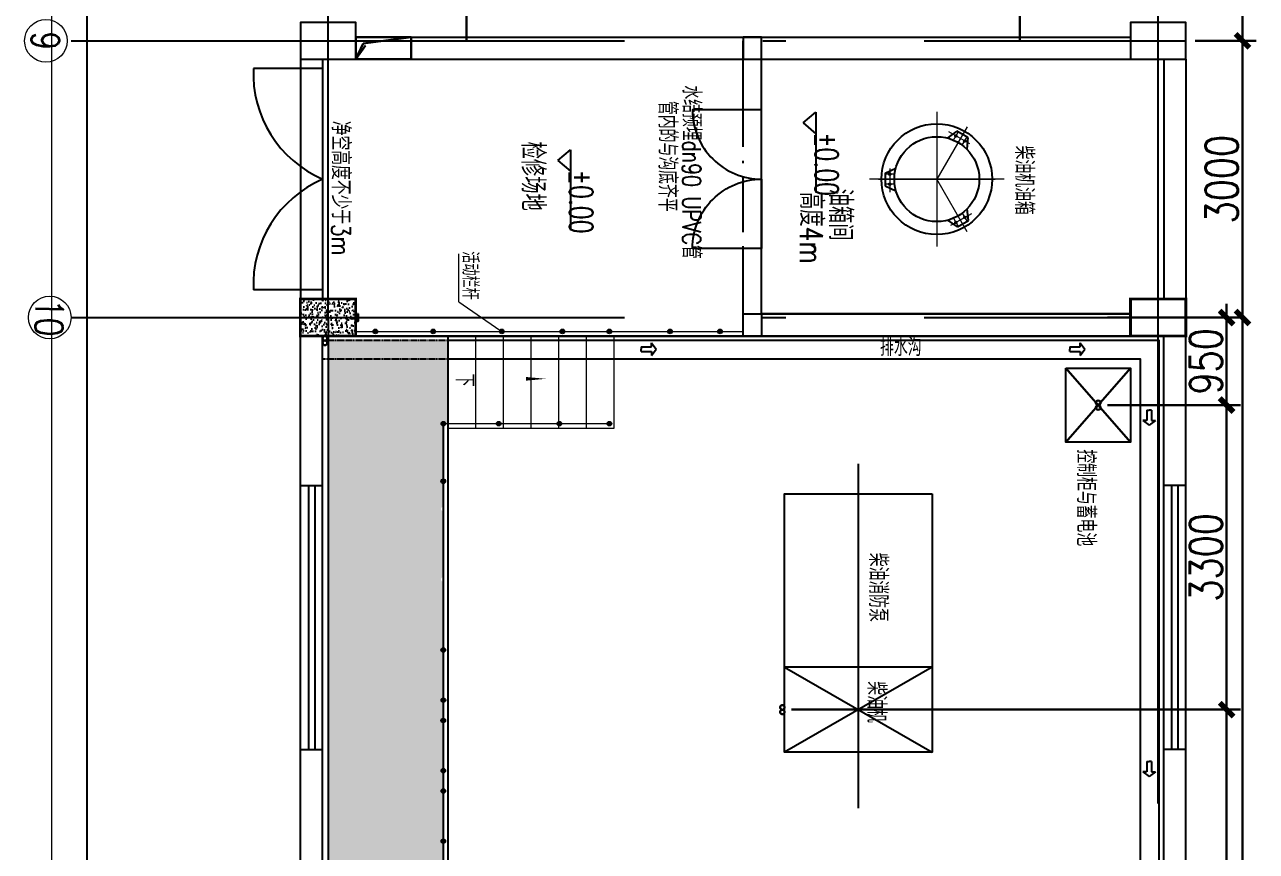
# Model space of a CAD drawing. Header units: millimetres. Extents: x -437359 to 106527, y -82378 to 117612.
# Drawn here: x -274448 to -261093, y 19112 to 28073 of the extents above; entities that cross this region are included whole.
import ezdxf
from ezdxf.enums import TextEntityAlignment as Align

# ---------------------------------------------------------------- set-up
doc = ezdxf.new("R2010")
doc.units = ezdxf.units.MM
doc.linetypes.add('ACAD_ISO10W100', pattern=[18.5, 12, -3, 0.5, -3])
doc.linetypes.add('F', pattern=[0.75, 0.5, -0.25])
doc.layers.get('0').update_dxf_attribs({"color": 8})
doc.layers.get('Defpoints').update_dxf_attribs({"color": 8})
for name, color, linetype in [('1', 8, 'Continuous'), ('5', 8, 'Continuous'), ('DIM_SYMB', 8, 'Continuous'), ('EQUIPMENT', 8, 'Continuous'), ('NEW', 8, 'Continuous'), ('n道路竖向', 8, 'Continuous'), ('Z-编号', 8, 'Continuous'), ('墙', 8, 'Continuous'), ('生活水管道', 8, 'Continuous'), ('管道标注', 8, 'Continuous')]:
    doc.layers.add(name, color=color, linetype=linetype)
for name, color, linetype, lineweight in [('road_mr', 8, 'Continuous', 0), ('中心线', 8, 'ACAD_ISO10W100', 5), ('电缆通道', 8, 'Continuous', 30)]:
    doc.layers.add(name, color=color, linetype=linetype, lineweight=lineweight)
doc.styles.add('HZ', font='geditxt.shx', dxfattribs={"width": 0.8, "bigfont": 'hzfs_1.shx'})
doc.styles.add('ROMANT', font='geditxt.shx', dxfattribs={"width": 0.75, "height": 300, "bigfont": 'hzfs_1.shx'})
doc.styles.add('STYLE1', font='geditxt.shx', dxfattribs={"width": 0.7, "bigfont": 'hzfs_1.shx'})
doc.styles.add('WS', font='geditxt.shx', dxfattribs={"width": 0.75, "bigfont": 'hzfs_1.shx'})
doc.dimstyles.new('ISO-50', dxfattribs={"dimscale": 50, "dimtxt": 3.5, "dimasz": 2, "dimexe": 1, "dimexo": 1, "dimgap": 0.5, "dimtad": 1, "dimdec": 0, "dimtxsty": 'HZ', "dimblk": 'ARCHTICK', "dimcen": 2.5, "dimdle": 1, "dimclrd": 256, "dimclre": 256, "dimadec": 0, "dimazin": 0, "dimtfac": 1, "dimtdec": 0, "dimtmove": 1, "dimatfit": 3, "dimldrblk": 'ARCHTICK', "dimfxl": 0, "dimarcsym": 0})
doc.dimstyles.new('yk1.50', dxfattribs={"dimtxt": 350, "dimasz": 150, "dimexe": 150, "dimexo": 100, "dimgap": 50, "dimtad": 1, "dimdec": 0, "dimdsep": 46, "dimtxsty": 'HZ', "dimblk": 'ARCHTICK', "dimcen": 2.5, "dimdle": 150, "dimclrd": 256, "dimclre": 256, "dimclrt": 256, "dimadec": 0, "dimazin": 0, "dimtfac": 1, "dimtdec": 0, "dimtmove": 1, "dimatfit": 3, "dimfxl": 0, "dimlwd": -1, "dimlwe": -1, "dimarcsym": 0})

# ---------------------------------------------------------------- blocks, each defined once
blk = doc.blocks.new('_ArchTick')
at = {"color": 0, "linetype": 'ByBlock', "const_width": 0.4}
blk.add_lwpolyline([(-0.5, -0.5), (0.5, 0.5)], dxfattribs=at)
blk = doc.blocks.new('*D90')
at = {"layer": 'Defpoints', "color": 0, "transparency": 16777216}
for p in [(-261857, 32898), (-261857, 27898), (-261243, 27898)]:
    blk.add_point(p, dxfattribs=at)
at = {"layer": '电缆通道', "transparency": 16777216}
for p, q in [((-261243, 33048), (-261243, 27748)), ((-261757, 32898), (-261093, 32898)), ((-261757, 27898), (-261093, 27898))]:
    blk.add_line(p, q, dxfattribs=at)
at = {"layer": '电缆通道', "transparency": 16777216, "xscale": 150, "yscale": 150, "zscale": 150}
for p, rotation in [((-261243, 32898), 90), ((-261243, 27898), 270)]:
    blk.add_blockref('_ArchTick', p, dxfattribs=dict(at, rotation=rotation))
at = {"layer": '电缆通道', "transparency": 16777216, "insert": (-261468, 30398), "char_height": 350, "attachment_point": 5, "rotation": 90, "style": 'HZ'}
blk.add_mtext('5000', dxfattribs=at)
blk = doc.blocks.new('*D91')
at = {"layer": 'Defpoints', "color": 0, "transparency": 16777216}
for p in [(-261857, 27898), (-261243, 24898), (-261243, 24898)]:
    blk.add_point(p, dxfattribs=at)
at = {"layer": '电缆通道', "transparency": 16777216}
for p, q in [((-261243, 28048), (-261243, 24748)), ((-261757, 27898), (-261093, 27898)), ((-261343, 24898), (-261393, 24898))]:
    blk.add_line(p, q, dxfattribs=at)
at = {"layer": '电缆通道', "transparency": 16777216, "xscale": 150, "yscale": 150, "zscale": 150}
for p, rotation in [((-261243, 27898), 90), ((-261243, 24898), 270)]:
    blk.add_blockref('_ArchTick', p, dxfattribs=dict(at, rotation=rotation))
at = {"layer": '电缆通道', "transparency": 16777216, "insert": (-261468, 26398), "char_height": 350, "attachment_point": 5, "rotation": 90, "style": 'HZ'}
blk.add_mtext('3000', dxfattribs=at)
blk = doc.blocks.new('*D92')
at = {"layer": 'Defpoints', "color": 0, "transparency": 16777216}
for p in [(-261243, 24898), (-261857, 11898), (-261243, 11898)]:
    blk.add_point(p, dxfattribs=at)
at = {"layer": '电缆通道', "transparency": 16777216}
for p, q in [((-261243, 25048), (-261243, 11748)), ((-261343, 24898), (-261393, 24898)), ((-261757, 11898), (-261093, 11898))]:
    blk.add_line(p, q, dxfattribs=at)
at = {"layer": '电缆通道', "transparency": 16777216, "xscale": 150, "yscale": 150, "zscale": 150}
for p, rotation in [((-261243, 24898), 90), ((-261243, 11898), 270)]:
    blk.add_blockref('_ArchTick', p, dxfattribs=dict(at, rotation=rotation))
at = {"layer": '电缆通道', "transparency": 16777216, "insert": (-261468, 18398), "char_height": 350, "attachment_point": 5, "rotation": 90, "style": 'HZ'}
blk.add_mtext('13000', dxfattribs=at)
blk = doc.blocks.new('*D108')
at = {"layer": 'Defpoints', "color": 0, "transparency": 16777216}
for p in [(-273769, 48398), (-272860, 48398), (-272810, 11898)]:
    blk.add_point(p, dxfattribs=at)
at = {"layer": '管道标注', "lineweight": -2, "transparency": 16777216}
for p, q in [((-272910, 48398), (-273819, 48398)), ((-273769, 11848), (-273769, 48448)), ((-272860, 11898), (-273819, 11898))]:
    blk.add_line(p, q, dxfattribs=at)
at = {"layer": '管道标注', "lineweight": -2, "transparency": 16777216, "xscale": 100, "yscale": 100, "zscale": 100}
for p, rotation in [((-273769, 48398), 90), ((-273769, 11898), 270)]:
    blk.add_blockref('_ArchTick', p, dxfattribs=dict(at, rotation=rotation))
at = {"layer": '管道标注', "color": 0, "transparency": 16777216, "insert": (-273882, 30148), "char_height": 175, "attachment_point": 5, "rotation": 90, "style": 'HZ'}
blk.add_mtext('36500', dxfattribs=at)
blk = doc.blocks.new('A$C205630D1')
at = {"layer": '1'}
for p, q in [((-452, 337), (-522, 216)), ((-452, 337), (-325, 325)), ((448, 344), (321, 330)), ((518, 223), (448, 344)), ((-522, 216), (-446, 113)), ((518, 223), (444, 119)), ((-66, -560), (-119, -444)), ((73, -560), (125, -443)), ((-66, -560), (73, -560))]:
    blk.add_line(p, q, dxfattribs=at)
for centre, radius in [((0, 0), 460), ((-414, 303), 9), ((414, 303), 9), ((-469, 207), 9), ((469, 207), 9), ((-55, -510), 9), ((55, -510), 9)]:
    blk.add_circle(centre, radius, dxfattribs=at)
at = {"layer": '中心线', "ltscale": 150}
for p, q in [((0, -634), (0, 634)), ((-569, 328), (0, 0)), ((-383, 357), (-513, 132)), ((-368, 276), (-460, 329)), ((569, 328), (0, 0)), ((368, 276), (460, 329)), ((500, 153), (371, 378)), ((-423, 181), (-515, 234)), ((423, 181), (515, 234)), ((-551, 0), (551, 0)), ((-117, -510), (142, -510)), ((-55, -457), (-55, -563)), ((55, -457), (55, -563))]:
    blk.add_line(p, q, dxfattribs=at)
blk = doc.blocks.new('*D323')
at = {"layer": 'Defpoints', "color": 0, "transparency": 16777216}
for p in [(-262807, 24898), (-261415, 24898), (-262807, 23948)]:
    blk.add_point(p, dxfattribs=at)
at = {"layer": '电缆通道', "transparency": 16777216}
for p, q in [((-261415, 23798), (-261415, 25048)), ((-262707, 24898), (-261265, 24898)), ((-262707, 23948), (-261265, 23948))]:
    blk.add_line(p, q, dxfattribs=at)
at = {"layer": '电缆通道', "transparency": 16777216, "xscale": 150, "yscale": 150, "zscale": 150}
for p, rotation in [((-261415, 24898), 90), ((-261415, 23948), 270)]:
    blk.add_blockref('_ArchTick', p, dxfattribs=dict(at, rotation=rotation))
at = {"layer": '电缆通道', "transparency": 16777216, "insert": (-261640, 24423), "char_height": 350, "attachment_point": 5, "rotation": 90, "style": 'HZ'}
blk.add_mtext('950', dxfattribs=at)
blk = doc.blocks.new('*D324')
at = {"layer": 'Defpoints', "color": 0, "transparency": 16777216}
for p in [(-262807, 23948), (-266232, 20648), (-261415, 20648)]:
    blk.add_point(p, dxfattribs=at)
at = {"layer": '电缆通道', "transparency": 16777216}
for p, q in [((-261415, 24098), (-261415, 20498)), ((-262707, 23948), (-261265, 23948)), ((-266132, 20648), (-261265, 20648))]:
    blk.add_line(p, q, dxfattribs=at)
at = {"layer": '电缆通道', "transparency": 16777216, "xscale": 150, "yscale": 150, "zscale": 150}
for p, rotation in [((-261415, 23948), 90), ((-261415, 20648), 270)]:
    blk.add_blockref('_ArchTick', p, dxfattribs=dict(at, rotation=rotation))
at = {"layer": '电缆通道', "transparency": 16777216, "insert": (-261640, 22298), "char_height": 350, "attachment_point": 5, "rotation": 90, "style": 'HZ'}
blk.add_mtext('3300', dxfattribs=at)
blk = doc.blocks.new('*D325')
at = {"layer": 'Defpoints', "color": 0, "transparency": 16777216}
for p in [(-264607, 20649, 3), (-265932, 13799), (-261415, 13799)]:
    blk.add_point(p, dxfattribs=at)
at = {"layer": '电缆通道', "transparency": 16777216}
for p, q in [((-261415, 20799), (-261415, 13649)), ((-264507, 20649), (-261265, 20649)), ((-265832, 13799), (-261265, 13799))]:
    blk.add_line(p, q, dxfattribs=at)
at = {"layer": '电缆通道', "transparency": 16777216, "xscale": 150, "yscale": 150, "zscale": 150}
for p, rotation in [((-261415, 20649), 90), ((-261415, 13799), 270)]:
    blk.add_blockref('_ArchTick', p, dxfattribs=dict(at, rotation=rotation))
at = {"layer": '电缆通道', "transparency": 16777216, "insert": (-261640, 17224), "char_height": 350, "attachment_point": 5, "rotation": 90, "style": 'HZ'}
blk.add_mtext('6850', dxfattribs=at)

msp = doc.modelspace()

# ---------------------------------------------------------------- hatches: boundary and pattern name
at = {"lineweight": 9}
h = msp.add_hatch(color=2, dxfattribs=at)
edge = h.paths.add_edge_path()
edge.add_arc((-270645, 24747.8), 25.1, 0, 360)
h = msp.add_hatch(color=2, dxfattribs=at)
edge = h.paths.add_edge_path()
edge.add_arc((-270018.5, 24747.8), 25.1, 0, 360)
h = msp.add_hatch(color=2, dxfattribs=at)
edge = h.paths.add_edge_path()
edge.add_arc((-270018.5, 24747.8), 25.1, 0, 360)
h = msp.add_hatch(color=2, dxfattribs=at)
edge = h.paths.add_edge_path()
edge.add_arc((-269273.9, 24747.8), 25.1, 0, 360)
h = msp.add_hatch(color=2, dxfattribs=at)
edge = h.paths.add_edge_path()
edge.add_arc((-269273.9, 24747.8), 25.1, 0, 360)
h = msp.add_hatch(color=2, dxfattribs=at)
edge = h.paths.add_edge_path()
edge.add_arc((-268616.4, 24747.8), 25.1, 0, 360)
h = msp.add_hatch(color=2, dxfattribs=at)
edge = h.paths.add_edge_path()
edge.add_arc((-268107.4, 24747.8), 25.1, 0, 360)
h = msp.add_hatch(color=2, dxfattribs=at)
edge = h.paths.add_edge_path()
edge.add_arc((-268107.4, 24747.8), 25.1, 0, 360)
h = msp.add_hatch(color=2, dxfattribs=at)
edge = h.paths.add_edge_path()
edge.add_arc((-267449.8, 24747.8), 25.1, 0, 360)
h = msp.add_hatch(color=2, dxfattribs=at)
edge = h.paths.add_edge_path()
edge.add_arc((-266907.4, 24747.8), 25.1, 0, 360)
h = msp.add_hatch(color=2, dxfattribs=at)
edge = h.paths.add_edge_path()
edge.add_arc((-269907.4, 23747.8), 25.1, 0, 360)
h = msp.add_hatch(color=2, dxfattribs=at)
edge = h.paths.add_edge_path()
edge.add_arc((-269307.4, 23747.8), 25.1, 0, 360)
h = msp.add_hatch(color=2, dxfattribs=at)
edge = h.paths.add_edge_path()
edge.add_arc((-269307.4, 23747.8), 25.1, 0, 360)
h = msp.add_hatch(color=2, dxfattribs=at)
edge = h.paths.add_edge_path()
edge.add_arc((-268649.8, 23747.8), 25.1, 0, 360)
h = msp.add_hatch(color=2, dxfattribs=at)
edge = h.paths.add_edge_path()
edge.add_arc((-268107.4, 23747.8), 25.1, 0, 360)
h = msp.add_hatch(color=2, dxfattribs=at)
edge = h.paths.add_edge_path()
edge.add_arc((-269908.6, 23123.2), 25.1, 0, 360)
h = msp.add_hatch(color=2, dxfattribs=at)
edge = h.paths.add_edge_path()
edge.add_arc((-269908.4, 21294.6), 25.1, 0, 360)
h = msp.add_hatch(color=2, dxfattribs=at)
edge = h.paths.add_edge_path()
edge.add_arc((-269907.7, 20750.7), 25.1, 0, 360)
h = msp.add_hatch(color=2, dxfattribs=at)
edge = h.paths.add_edge_path()
edge.add_arc((-269908.3, 20530.4), 25.1, 0, 360)
h = msp.add_hatch(color=2, dxfattribs=at)
edge = h.paths.add_edge_path()
edge.add_arc((-269907.8, 19986.5), 25.1, 0, 360)
h = msp.add_hatch(color=2, dxfattribs=at)
edge = h.paths.add_edge_path()
edge.add_arc((-269908.2, 19766.1), 25.1, 0, 360)
h = msp.add_hatch(color=2, dxfattribs=at)
edge = h.paths.add_edge_path()
edge.add_arc((-269907.9, 19222.2), 25.1, 0, 360)
at = {"layer": '墙'}
h = msp.add_hatch(dxfattribs=at)
h.set_pattern_fill('AR-CONC', color=256, scale=15, angle=90, style=0)
h.set_pattern_definition([(140, (-243307.78, -32279.23), (9.41282, 107.58903), [11.25, -123.75]), (85, (-243307.78, -32279.23), (-112.82882, -20.8127), [9, -99]), (190.4514, (-243307, -32270.26), (-103.41593, 86.7764), [9.56103, -105.17132]), (136.1842, (-243337.78, -32279.23), (24.82785, 160.08616), [16.875, -185.625]), (186.6356, (-243335.71, -32265.89), (-146.11768, 140.1994), [14.34154, -157.75695]), (81.1842, (-243337.78, -32279.23), (-146.1178, 140.1993), [13.5, -148.5]), (111, (-243330.28, -32264.23), (60.39283, 89.53606), [11.25, -123.75]), (56, (-243330.28, -32264.23), (-108.7725, 36.4973), [9, -99]), (161.4514, (-243325.25, -32256.77), (-48.37957, 126.0334), [9.56103, -105.17132]), (127.5, (-243307.783, -32279.23), (-49.934078, 1.823978), [0, -97.8, 0, -100.5, 0, -99.375]), (97.5, (-243307.783, -32279.23), (-59.161757, 39.46043), [0, -57.3, 0, -95.55, 0, -37.875]), (57.5, (-243307.783, -32312.68), (3.38323, 80.073365), [0, -37.5, 0, -117, 0, -155.25]), (47.5, (-243307.78, -32327.68), (-15.01575, 87.477925), [0, -48.75, 0, -77.7, 0, -110.25])])
h.paths.add_polyline_path([(-271157.3, 24897.8), (-271157.3, 24697.8), (-270857.3, 24697.8), (-270857.3, 24897.8)])
h.paths.add_polyline_path([(-271457.3, 24897.8), (-271457.3, 24697.8), (-271157.3, 24697.8), (-271157.3, 24897.8)])
h.paths.add_polyline_path([(-271457.3, 25097.8), (-271457.3, 24897.8), (-270857.3, 24897.8), (-270857.3, 25097.8)])
h = msp.add_hatch(dxfattribs=at)
h.set_pattern_fill('AR-CONC', color=256, scale=15, angle=90, style=0)
h.set_pattern_definition([(140, (-243307.78, -32279.23), (9.41282, 107.58903), [11.25, -123.75]), (85, (-243307.78, -32279.23), (-112.82882, -20.8127), [9, -99]), (190.4514, (-243307, -32270.26), (-103.41593, 86.7764), [9.56103, -105.17132]), (136.1842, (-243337.78, -32279.23), (24.82785, 160.08616), [16.875, -185.625]), (186.6356, (-243335.71, -32265.89), (-146.11768, 140.1994), [14.34154, -157.75695]), (81.1842, (-243337.78, -32279.23), (-146.1178, 140.1993), [13.5, -148.5]), (111, (-243330.28, -32264.23), (60.39283, 89.53606), [11.25, -123.75]), (56, (-243330.28, -32264.23), (-108.7725, 36.4973), [9, -99]), (161.4514, (-243325.25, -32256.77), (-48.37957, 126.0334), [9.56103, -105.17132]), (127.5, (-243307.783, -32279.23), (-49.934078, 1.823978), [0, -97.8, 0, -100.5, 0, -99.375]), (97.5, (-243307.783, -32279.23), (-59.161757, 39.46043), [0, -57.3, 0, -95.55, 0, -37.875]), (57.5, (-243307.783, -32312.68), (3.38323, 80.073365), [0, -37.5, 0, -117, 0, -155.25]), (47.5, (-243307.78, -32327.68), (-15.01575, 87.477925), [0, -48.75, 0, -77.7, 0, -110.25])])
h.paths.add_polyline_path([(-271157.3, 24897.8), (-271157.3, 24697.8), (-270857.3, 24697.8), (-270857.3, 24897.8)])
h.paths.add_polyline_path([(-271457.3, 24897.8), (-271457.3, 24697.8), (-271157.3, 24697.8), (-271157.3, 24897.8)])
h.paths.add_polyline_path([(-271457.3, 25097.8), (-271457.3, 24897.8), (-270857.3, 24897.8), (-270857.3, 25097.8)])
h = msp.add_hatch(dxfattribs=at)
h.set_pattern_fill('CROSS', color=256, scale=400, angle=90, style=0)
h.set_pattern_definition([(90, (-234807.78, -6279.23), (-100, 100), [50, -150]), (180, (-234782.78, -6254.23), (-100, -100), [50, -150])])
h.paths.add_polyline_path([(-269907.3, 12912.8), (-269907.3, 13627, -1.0039053), (-269907.3, 13677.1), (-269907.3, 14391.2, -1.007826), (-269907.3, 14441.4), (-269907.3, 15155.5, -1.0117622), (-269907.3, 15205.6), (-269907.3, 15919.8, -0.4540101), (-269932.6, 15947.8), (-271157.3, 15947.8), (-271157.3, 12097.8), (-270857.3, 12097.8), (-270857.3, 11937.8), (-269857.3, 11937.8), (-269857.3, 12887.8), (-269882.3, 12887.8, -0.4142136), (-269907.4, 12862.7, -1.0019507)])
h.paths.add_polyline_path([(-269907.3, 16097.8), (-269907.3, 16247.8), (-271157.3, 16247.8), (-271157.3, 16097.8)])
h.paths.add_polyline_path([(-271157.3, 16097.8), (-271157.3, 15947.8), (-269932.6, 15947.8, -0.3844275), (-269907.3, 15969.9), (-269907.3, 16097.8)])
h.paths.add_polyline_path([(-269907.3, 16247.8), (-269907.3, 16684, -1.019682), (-269907.3, 16734.1), (-269907.3, 17448.3, -1.023666), (-269907.3, 17498.4), (-269907.3, 18212.5, -1.0276662), (-269907.3, 18262.6), (-269907.3, 18397.8), (-270857.3, 18397.8), (-270857.3, 18197.8), (-271157.3, 18197.8), (-271157.3, 16247.8)])
h.paths.add_polyline_path([(-270504.5, 16979.5), (-270504.5, 17268.6), (-270360, 17124.1)], flags=0)
h.paths.add_polyline_path([(-270360, 17124.1), (-270504.5, 17268.6), (-270504.5, 16979.5)], flags=16)
h.paths.add_polyline_path([(-269907.3, 18976.8, -1.031683), (-269907.3, 19026.9), (-269907.3, 19741.1, -1.0357165), (-269907.3, 19791.2), (-269907.3, 20505.3, -1.0397668), (-269907.3, 20555.4), (-269907.3, 21269.6, -1.0438342), (-269907.3, 21319.7), (-269907.3, 22033.9, -1.0479189), (-269907.3, 22083.9), (-269907.3, 22347.8), (-271157.3, 22347.8), (-271157.3, 18597.8), (-270857.3, 18597.8), (-270857.3, 18397.8), (-269907.3, 18397.8)])
h.paths.add_polyline_path([(-271157.3, 22497.8), (-271157.3, 22347.8), (-269907.3, 22347.8), (-269907.3, 22497.8)])
h.paths.add_polyline_path([(-271157.3, 22647.8), (-271157.3, 22497.8), (-269907.3, 22497.8), (-269907.3, 22647.8)])
h.paths.add_polyline_path([(-269907.3, 22647.8), (-269907.3, 22798.1, -1.052021), (-269907.3, 22848.2), (-269907.3, 23722.7, -1.0019507), (-269907.4, 23772.8, -0.4142136), (-269882.3, 23747.8), (-269857.3, 23747.8), (-269857.3, 24447.8), (-271157.3, 24447.8), (-271157.3, 22647.8)])
h.paths.add_polyline_path([(-269857.3, 24447.8), (-269857.3, 24647.8), (-271157.3, 24647.8), (-271157.3, 24447.8)])
h.paths.add_polyline_path([(-270371.7, 14336.9), (-270371.7, 15559.9), (-270814.6, 15559.9), (-270814.6, 14336.9)], flags=24)
h.paths.add_polyline_path([(-270489.3, 17240.9), (-270489.3, 17700.2), (-270699.3, 17700.2), (-270699.3, 17240.9)], flags=24)
at = {"layer": '电缆通道'}
msp.add_hatch(color=256, dxfattribs=at).paths.add_polyline_path([(-270840.4, 24937.8), (-270832.4, 24937.8), (-270832.4, 24857.8), (-270840.4, 24857.8)])

# ---------------------------------------------------------------- linework, layer by layer
for p, q in [((-270857.3, 27937.8), (-262457.3, 27937.8)), ((-271457.3, 27697.8), (-271457.3, 25097.8)), ((-271217.3, 27697.8), (-271217.3, 25097.8)), ((-270857.3, 27697.8), (-266657.3, 27697.8)), ((-266657.3, 27137.2), (-266657.3, 27687.1)), ((-266457.3, 27697.8), (-262457.3, 27697.8)), ((-266457.3, 24937.8), (-266457.3, 27697.8)), ((-262097.3, 27697.8), (-262097.3, 25097.8)), ((-261857.3, 27697.8), (-261857.3, 25097.8)), ((-271217.3, 27597.8), (-271967.3, 27597.8)), ((-271967.3, 27597.8), (-271967.3, 27597.8)), ((-266657.3, 24937.8), (-266657.3, 25648)), ((-271217.3, 25197.8), (-271967.3, 25197.8)), ((-271967.3, 25197.8), (-271967.3, 25197.8)), ((-266457.3, 24937.8), (-262457.3, 24937.8)), ((-270857.3, 24697.8), (-262457.3, 24697.8)), ((-264607.3, 21110.1, 2.5), (-266207.3, 21110.1, 2.5)), ((-266207.3, 21110.1, 2.5), (-264607.3, 20187.8, 2.5)), ((-264607.3, 21110.1, 2.5), (-266207.3, 20187.8, 2.5))]:
    msp.add_line(p, q)
at = {"color": 2, "lineweight": 9}
for p, q in [((-270857.3, 24747.8), (-266657.3, 24747.8)), ((-269907.3, 23747.8), (-268107.4, 23747.8))]:
    msp.add_line(p, q, dxfattribs=at)
at = {"lineweight": 9}
for q in [(-268357.3, 23697.8), (-268057.3, 23697.8)]:
    msp.add_line((-269857.3, 23697.8), q, dxfattribs=at)
for points in [[(-271457.3, 27697.8), (-270857.3, 27697.8), (-270857.3, 28097.8), (-271457.3, 28097.8)], [(-262457.3, 27697.8), (-261857.3, 27697.8), (-261857.3, 28097.8), (-262457.3, 28097.8)], [(-266457.3, 27697.8), (-266457.3, 27937.8), (-266657.3, 27937.8), (-266657.3, 27697.8)], [(-271457.3, 24697.8), (-270857.3, 24697.8), (-270857.3, 25097.8), (-271457.3, 25097.8)], [(-262457.3, 24697.8), (-261857.3, 24697.8), (-261857.3, 25097.8), (-262457.3, 25097.8)], [(-266457.3, 24937.8), (-266457.3, 24697.8), (-266657.3, 24697.8), (-266657.3, 24937.8)], [(-263157.3, 24347.8), (-262457.3, 24347.8), (-262457.3, 23547.8), (-263157.3, 23547.8)]]:
    msp.add_lwpolyline(points, close=True)
for points in [[(-266457.3, 26398), (-266457.3, 26398), (-266457.3, 27148), (-267207.3, 27148), (-267207.3, 27148, 0.4142136)], [(-266457.3, 26398), (-266457.3, 26398), (-266457.3, 25648), (-267207.3, 25648), (-267207.3, 25648, -0.4142136)]]:
    msp.add_lwpolyline(points, format="xyb", close=True)
at = {"lineweight": 9, "const_width": 30}
for points in [[(-271457.3, 24697.8), (-271457.3, 25097.8), (-270857.3, 25097.8), (-270857.3, 24697.8)], [(-271457.3, 24697.8), (-271457.3, 25097.8), (-270857.3, 25097.8), (-270857.3, 24697.8)], [(-262457.3, 24697.8), (-262457.3, 25097.8), (-261857.3, 25097.8), (-261857.3, 24697.8)], [(-262457.3, 24697.8), (-262457.3, 25097.8), (-261857.3, 25097.8), (-261857.3, 24697.8)]]:
    msp.add_lwpolyline(points, close=True, dxfattribs=at)
at = {"lineweight": 9}
for points in [[(-269557.3, 23697.8), (-269557.3, 24697.8)], [(-269257.3, 23697.8), (-269257.3, 24697.8)], [(-268957.3, 23697.8), (-268957.3, 24697.8)], [(-268657.3, 23697.8), (-268657.3, 24697.8)], [(-268357.3, 23697.8), (-268357.3, 24697.8)], [(-268057.3, 23697.8), (-268057.3, 24697.8)]]:
    msp.add_lwpolyline(points, dxfattribs=at)
msp.add_lwpolyline([(-269470.1, 24233.9, 0, 0, 0), (-268796.8, 24233.9, 0, 40, 0), (-269011.5, 24233.9, 40, 40, 0)], format="xyseb", dxfattribs=at)
at = {"elevation": 2.5}
msp.add_lwpolyline([(-264607.3, 22987.8), (-264607.3, 20187.8), (-266207.3, 20187.8), (-266207.3, 22987.8)], close=True, dxfattribs=at)
msp.add_circle((-264557.3, 26397.8), 600)
at = {"color": 2, "lineweight": 9}
for centre in [(-270645, 24747.8), (-270018.5, 24747.8), (-270018.5, 24747.8), (-269273.9, 24747.8), (-269273.9, 24747.8), (-268616.4, 24747.8), (-268107.4, 24747.8), (-268107.4, 24747.8), (-267449.8, 24747.8), (-266907.4, 24747.8), (-269907.4, 23747.8), (-269307.4, 23747.8), (-269307.4, 23747.8), (-268649.8, 23747.8), (-268107.4, 23747.8), (-269908.6, 23123.2), (-269908.4, 21294.6), (-269907.7, 20750.7, 2.5), (-269908.3, 20530.4), (-269907.8, 19986.5, 2.5), (-269908.2, 19766.1), (-269907.9, 19222.2, 2.5)]:
    msp.add_circle(centre, 25.1, dxfattribs=at)
for centre, start, end in [((-270719.1, 27543.5), 177.50978, 246.50099), ((-270719.1, 25252.1), 113.49901, 182.49022)]:
    msp.add_arc(centre, 1249.3, start, end)
at = {"layer": '5', "color": 7}
for p, q in [((-267762.5, 24580.2, -2.5), (-267650.1, 24580.2, -2.5)), ((-267762.5, 24580.2, -2.5), (-267762.5, 24555.3, -2.5)), ((-267650.1, 24580.2, -2.5), (-267650.1, 24623.9, -2.5)), ((-267650.1, 24623.9, -2.5), (-267599.5, 24555.3, -2.5)), ((-263116.4, 24580.2, -2.5), (-263004.1, 24580.2, -2.5)), ((-263116.4, 24580.2, -2.5), (-263116.4, 24555.3, -2.5)), ((-263116.4, 24580.2, -2.5), (-263116.4, 24555.3, -2.5)), ((-263004.1, 24580.2, -2.5), (-263004.1, 24623.9, -2.5)), ((-263004.1, 24623.9, -2.5), (-262953.5, 24555.3, -2.5)), ((-267762.5, 24530.3, -2.5), (-267762.5, 24555.3, -2.5)), ((-267762.5, 24530.3, -2.5), (-267650.1, 24530.3, -2.5)), ((-267650.1, 24486.7, -2.5), (-267599.5, 24555.3, -2.5)), ((-267650.1, 24530.3, -2.5), (-267650.1, 24486.7, -2.5)), ((-263116.4, 24530.3, -2.5), (-263116.4, 24555.3, -2.5)), ((-263116.4, 24530.3, -2.5), (-263116.4, 24555.3, -2.5)), ((-263116.4, 24530.3, -2.5), (-263004.1, 24530.3, -2.5)), ((-263004.1, 24486.7, -2.5), (-262953.5, 24555.3, -2.5)), ((-263004.1, 24530.3, -2.5), (-263004.1, 24486.7, -2.5)), ((-262278.7, 23782.2), (-262322.3, 23782.2)), ((-262322.3, 23782.2), (-262253.7, 23731.6)), ((-262278.7, 23894.6), (-262278.7, 23782.2)), ((-262278.7, 23894.6), (-262253.7, 23894.6)), ((-262228.8, 23894.6), (-262253.7, 23894.6)), ((-262185.1, 23782.2), (-262253.7, 23731.6)), ((-262228.8, 23894.6), (-262228.8, 23782.2)), ((-262228.8, 23782.2), (-262185.1, 23782.2)), ((-262278.7, 20085.9), (-262278.7, 19973.5)), ((-262278.7, 20085.9), (-262253.7, 20085.9)), ((-262228.8, 20085.9), (-262253.7, 20085.9)), ((-262228.8, 20085.9), (-262228.8, 19973.5)), ((-262278.7, 19973.5), (-262322.3, 19973.5)), ((-262322.3, 19973.5), (-262253.7, 19922.9)), ((-262185.1, 19973.5), (-262253.7, 19922.9)), ((-262228.8, 19973.5), (-262185.1, 19973.5))]:
    msp.add_line(p, q, dxfattribs=at)
at = {"layer": 'DIM_SYMB'}
for p, q in [((-266006, 27007.3), (-265867.7, 27123.6)), ((-265867.7, 27123.6), (-265867.7, 26252)), ((-266006, 27007.3), (-265867.7, 26891)), ((-268667.6, 26600.3), (-268529.3, 26716.6)), ((-268529.3, 26716.6), (-268529.3, 25844.9)), ((-268667.6, 26600.3), (-268529.3, 26483.9))]:
    msp.add_line(p, q, dxfattribs=at)
at = {"layer": 'EQUIPMENT', "lineweight": 9}
for q in [(-269740.8, 25588.3), (-269294.6, 24762)]:
    msp.add_line((-269740.8, 25068.8), q, dxfattribs=at)
at = {"layer": 'road_mr'}
msp.add_lwpolyline([(-274157.3, 76947.8), (-274157.3, 4947.8)], dxfattribs=at)
at = {"layer": 'Z-编号', "lineweight": 9}
for centre in [(-274216.5, 27897.8), (-274216.5, 27897.8), (-274176, 24897.8), (-274176, 24897.8)]:
    msp.add_circle(centre, 231.3, dxfattribs=at)
at = {"layer": '中心线', "color": 1, "lineweight": -2, "ltscale": 500}
for p, q in [((-271157.3, 24897.8), (-271157.3, 32897.8)), ((-262157.3, 24897.8), (-262157.3, 32897.8)), ((-273944.7, 27897.8), (-261857.3, 27897.8)), ((-273944.7, 24897.8), (-261857.3, 24897.8)), ((-271157.3, 24897.8), (-271157.3, 10382.1)), ((-262157.3, 10382.1), (-262157.3, 24897.8)), ((-265407.3, 19579, 2.5), (-265407.3, 23312.4))]:
    msp.add_line(p, q, dxfattribs=at)
at = {"layer": '中心线', "color": 1, "lineweight": -2, "ltscale": 50}
msp.add_line((-266657.3, 24897.8), (-266657.3, 27897.8), dxfattribs=at)
at = {"layer": '中心线', "ltscale": 150}
for p, q in [((-264557.3, 27127.5), (-264557.3, 25668.1)), ((-263827.6, 26397.8), (-265287, 26397.8))]:
    msp.add_line(p, q, dxfattribs=at)
at = {"layer": '墙'}
for p, q in [((-271457.3, 12097.8), (-271457.3, 24897.8)), ((-262457.3, 24937.8), (-266457.3, 24937.8)), ((-261857.3, 12097.8), (-261857.3, 24897.8)), ((-271217.3, 18597.8), (-271217.3, 24697.8)), ((-262457.3, 24697.8), (-270857.3, 24697.8)), ((-269857.3, 11937.8), (-269857.3, 24697.8)), ((-262457.3, 24697.8), (-269857.3, 24697.8)), ((-262457.3, 24697.8), (-269857.3, 24697.8)), ((-262097.3, 18597.8), (-262097.3, 24697.8)), ((-271457.3, 23078.5), (-271217.3, 23078.5)), ((-271371.7, 23078.5), (-271371.7, 20217)), ((-271302.9, 23078.5), (-271302.9, 20217)), ((-261857.3, 23078.5), (-262097.3, 23078.5)), ((-262011.7, 23078.5), (-262011.7, 20217)), ((-261942.9, 23078.5), (-261942.9, 20217)), ((-271457.3, 20217), (-271217.3, 20217)), ((-261857.3, 20217), (-262097.3, 20217))]:
    msp.add_line(p, q, dxfattribs=at)
at = {"layer": '墙', "linetype": 'F', "ltscale": 20}
msp.add_line((-269957.3, 24697.8), (-271217.3, 24697.8), dxfattribs=at)
msp.add_line((-269957.3, 24697.8), (-271217.3, 24697.8), dxfattribs=at)
at = {"layer": '墙', "color": 2}
msp.add_line((-269907.3, 12887.8), (-269907.3, 23747.8), dxfattribs=at)
at = {"layer": '墙', "color": 5, "linetype": 'F', "ltscale": 20}
for points in [[(-269857.3, 24647.8), (-271217.3, 24647.8)], [(-269857.3, 24447.8), (-271217.3, 24447.8)]]:
    msp.add_lwpolyline(points, dxfattribs=at)
at = {"layer": '墙', "color": 5}
for points in [[(-262147.3, 15097.8), (-262147.3, 18147.8), (-262507.3, 18147.8), (-262507.3, 18647.8), (-262147.3, 18647.8), (-262147.3, 24647.8), (-269857.3, 24647.8)], [(-262347.3, 15097.8), (-262347.3, 17947.8), (-262707.3, 17947.8), (-262707.3, 18847.8), (-262347.3, 18847.8), (-262347.3, 24447.8), (-269857.3, 24447.8)]]:
    msp.add_lwpolyline(points, dxfattribs=at)
at = {"layer": '生活水管道', "linetype": 'ACAD_ISO10W100', "ltscale": 30, "const_width": 25}
for points in [[(-269657.3, 27897.8), (-269657.3, 38897.8)], [(-263657.3, 27897.8), (-263657.3, 38897.8)]]:
    msp.add_lwpolyline(points, dxfattribs=at)
at = {"layer": '电缆通道'}
for p, q in [((-270776.7, 27868.7), (-270257.3, 27937.8)), ((-270857.3, 27697.8), (-270776.7, 27868.7)), ((-270857.3, 27697.8), (-270753.5, 27845.8)), ((-262457.3, 24347.8), (-263157.3, 23547.8)), ((-263157.3, 24347.8), (-262457.3, 23547.8))]:
    msp.add_line(p, q, dxfattribs=at)
for points in [[(-270857.3, 27937.8), (-270257.3, 27937.8), (-270257.3, 27697.8), (-270857.3, 27697.8)], [(-270840.4, 24937.8), (-270832.4, 24937.8), (-270832.4, 24857.8), (-270840.4, 24857.8)]]:
    msp.add_lwpolyline(points, close=True, dxfattribs=at)
for centre in [(-271192.3, 24672.8), (-271192.3, 24622.8), (-262807.3, 23972.8), (-262807.3, 23922.8), (-266232.3, 20672.8), (-266232.3, 20622.8)]:
    msp.add_circle(centre, 25, dxfattribs=at)

# ---------------------------------------------------------------- block references
at = {"rotation": 270}
msp.add_blockref('A$C205630D1', (-264557.3, 26397.8), dxfattribs=at)

# ---------------------------------------------------------------- texts
at = {"color": 0, "style": 'STYLE1'}
for s, width, p in [('%%P0.00', 0.7, (-265877.1, 26905.9)), ('检修场地', 0.75, (-269061, 26804.9)), ('%%P0.00', 0.7, (-268538.7, 26498.9)), ('高度4m', 0.75, (-266041.5, 26258.8)), ('油箱间', 0.75, (-265727, 26294.8))]:
    msp.add_text(s, height=250, rotation=270, dxfattribs=dict(at, width=width)).set_placement(p)
at = {"lineweight": 9, "style": 'HZ', "width": 0.7}
msp.add_text('下', height=200, rotation=270, dxfattribs=at).set_placement((-269775.9, 24288.8))
at = {"layer": 'EQUIPMENT', "lineweight": 9, "width": 0.75}
for s, height, style, p in [('水结预埋dn90 UPVC管', 200, 'HZ', (-267315.5, 27415.2)), ('管内的与沟底齐平', 200, 'HZ', (-267575.4, 27245.8)), ('柴油机油箱', 200, 'HZ', (-263708.7, 26761.8)), ('活动栏杆', 175, 'WS', (-269703.2, 25616.2, 0.3)), ('柴油消防泵', 200, 'WS', (-265291.5, 22348.5, 2.5)), ('柴油机', 200, 'WS', (-265311.7, 20955.8, -2.5))]:
    msp.add_text(s, height=height, rotation=270, dxfattribs=dict(at, style=style)).set_placement(p)
at = {"layer": 'EQUIPMENT', "lineweight": 9, "style": 'HZ', "width": 0.75}
msp.add_text('排水沟', height=200, dxfattribs=at).set_placement((-265172.8, 24480.7))
at = {"layer": 'NEW', "color": 3, "style": 'HZ', "width": 0.8}
msp.add_text('净空高度不少于3m', height=200, rotation=270, dxfattribs=at).set_placement((-271118.5, 27031.2))
at = {"layer": 'n道路竖向', "color": 3, "linetype": 'Continuous', "style": 'HZ', "width": 0.75}
msp.add_text('控制柜与蓄电池', height=200, rotation=270, dxfattribs=at).set_placement((-262938.9, 23469.6), align=Align.MIDDLE_LEFT)
at = {"layer": 'Z-编号', "lineweight": 9, "style": 'ROMANT', "width": 0.8}
for tag, p in [('9', (-274222.5, 27897.9)), ('10', (-274181.9, 24897.9))]:
    msp.add_attdef(tag, text='', height=300, rotation=268.5676, dxfattribs=at).set_placement(p, align=Align.MIDDLE)

# ---------------------------------------------------------------- dimensions: what is measured, and where the dimension line sits
at = {"layer": '电缆通道'}
for base, p1, p2, override, picture, middle in [((-261242.5, 27897.8), (-261857.3, 32897.8), (-261857.3, 27897.8), {"dimarcsym": 1}, '*D90', (-261467.5, 30397.8)), ((-261242.5, 24897.8), (-261857.3, 27897.8), (-261242.5, 24897.8), {"dimarcsym": 1}, '*D91', (-261467.5, 26397.8)), ((-261414.6, 24897.8), (-262807.3, 23947.8), (-262807.3, 24897.8), {"dimfxl": 0, "dimarcsym": 1}, '*D323', (-261639.6, 24422.8)), ((-261242.5, 11897.8), (-261242.5, 24897.8), (-261857.3, 11897.8), {"dimarcsym": 1}, '*D92', (-261467.5, 18397.8)), ((-261414.6, 20647.8), (-262807.3, 23947.8), (-266232.3, 20647.8), {"dimfxl": 0, "dimarcsym": 1}, '*D324', (-261639.6, 22297.8)), ((-261414.6, 13798.9), (-264607.3, 20648.9, 2.5), (-265932.3, 13798.9), {"dimfxl": 0, "dimarcsym": 1}, '*D325', (-261639.6, 17223.9))]:
    dim = msp.add_linear_dim(base=base, p1=p1, p2=p2, angle=90, dimstyle='yk1.50', override=override, dxfattribs=at)
    dim.commit()
    dim.dimension.update_dxf_attribs({"geometry": picture, "text_midpoint": middle})
at = {"layer": '管道标注'}
dim = msp.add_linear_dim(base=(-273769.3, 48397.8), p1=(-272809.8, 11897.8), p2=(-272859.8, 48397.8), angle=270, dimstyle='ISO-50', dxfattribs=at)
dim.commit()
dim.dimension.update_dxf_attribs({"geometry": '*D108', "text_midpoint": (-273881.8, 30147.8)})

doc.saveas('drawing.dxf')
